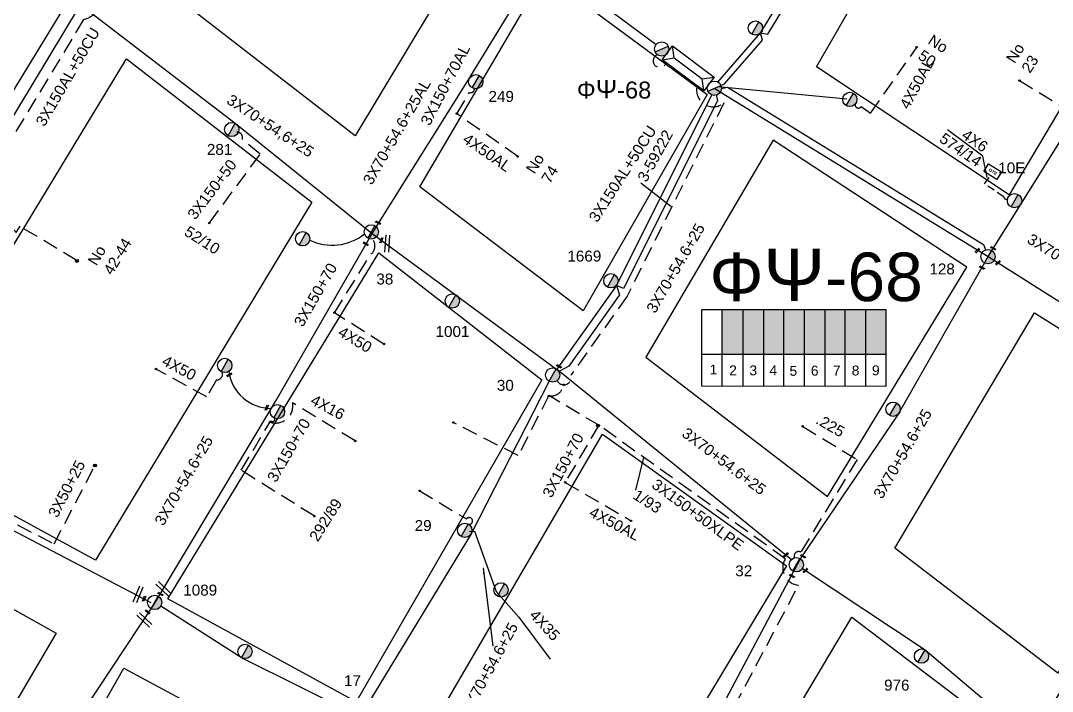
# Model space of a CAD drawing. Header units: millimetres. Extents: x 1421 to 13344, y 800 to 1949.
# Drawn here: x 11012.7 to 11182.8, y 1329.3 to 1439.9 of the extents above; entities that cross this region are included whole.
import ezdxf

# ---------------------------------------------------------------- set-up
doc = ezdxf.new("R2010")
doc.units = ezdxf.units.MM
doc.linetypes.add('DASHED', pattern=[19.05, 12.7, -6.35])
for name, color, linetype in [('Pillar OTE', 7, 'Continuous'), ('Άγνωστα', 7, 'Continuous'), ('Γυμνά εναέρια ΧΤ (3Φ)   4x35CU', 7, 'Continuous'), ('Γυμνά εναέρια ΧΤ (3Φ)   4x50CU', 7, 'Continuous'), ('Εναέρια παροχή ΧΤ 4x16', 7, 'SYN_LINE'), ('Επιγραφές - Σχήματα', 7, 'Continuous'), ('Καλώδια ΧΤ   3x150+70AL', 7, 'DASHED'), ('Καλώδια ΧΤ   3x150AL+50CU', 7, 'DASHED'), ('Μηχανική τομή', 7, 'Continuous'), ('Στύλος ΦΜ', 7, 'Continuous'), ('Στύλος ΦΜ @ 1', 7, 'Continuous'), ('Συνδέσεις', 7, 'Continuous'), ('Συνεστραμμένα ΧΤ   3x70+54.6+25 AL', 7, 'SYN_LINE'), ('Τομή', 7, 'Continuous'), ('Υποσταθμός εναέριος 2 στύλων', 7, 'Continuous'), ('Υποσταθμός πόλεως', 7, 'Continuous'), ('Υπόβαθρο ΔΕΗ', 7, 'Continuous'), ('Υπόγεια καλώδια Παροχών ΧΤ   .0225', 7, 'DASHED'), ('Υπόγεια καλώδια Παροχών ΧΤ   4x16AL', 7, 'DASHED'), ('Υπόγεια καλώδια Παροχών ΧΤ   4x50AL', 7, 'DASHED'), ('Υπόγεια καλώδια Παροχών ΧΤ   4x6', 7, 'DASHED')]:
    doc.layers.add(name, color=color, linetype=linetype)
doc.styles.get("Standard").update_dxf_attribs({"font": 'ARIAL.TTF'})
doc.linetypes.add('SYN_LINE', pattern='A,0.5,-0.0001,["/\\/\\/\\/",Standard,S=0.1,R=0,X=0,Y=-0.05],-0.25', length=0.7501)
doc.dimstyles.new('ISO-25', dxfattribs={"dimtxt": 2.5, "dimasz": 2.5, "dimexe": 1.25, "dimexo": 0.625, "dimtad": 1, "dimtxsty": 'Standard', "dimcen": 2.5, "dimadec": 0, "dimazin": 0, "dimtfac": 1, "dimtmove": 0, "dimatfit": 3, "dimfxl": 1, "dimarcsym": 0})

# ---------------------------------------------------------------- blocks, each defined once
blk = doc.blocks.new('ΥΠΑΡΧΩΝ ΤΣΙΜΕΝΤΕΝΙΟΣ ΣΤΥΛΟΣ')
at = {"layer": 'Στύλος ΦΜ'}
blk.add_hatch(color=7, dxfattribs=at).paths.add_polyline_path([(-1.29, -2.28, 0.574793), (2.62, 0, 0.268822), (1.3, 2.27)])
at = {"layer": 'Στύλος ΦΜ', "color": 7}
blk.add_line((-1.29, -2.28), (1.3, 2.27), dxfattribs=at)
blk.add_circle((0, 0), 2.62, dxfattribs=at)
at = {"layer": 'Στύλος ΦΜ', "flags": 4}
for tag, p in [('ΑΡΙΘΜΟΣ', (-4.68, 8.05)), ('ΤΥΠΟΣ', (-4.91, 3.03))]:
    blk.add_attdef(tag, p, '', height=4, dxfattribs=at)
blk = doc.blocks.new('ΜΗΧΑΝΙΚΗ ΤΟΜΗ')
at = {"layer": 'Μηχανική τομή', "ltscale": 40}
for p, q in [((-1.89, 0.78), (1.89, 0.78)), ((1.89, 0), (-1.89, 0))]:
    blk.add_line(p, q, dxfattribs=at)
blk = doc.blocks.new('_ΣΥΝΔΕΣΗ')
at = {"layer": 'Συνδέσεις', "linetype": 'SYN_LINE', "ltscale": 40}
blk.add_hatch(color=256, dxfattribs=at).paths.add_polyline_path([(0.5, -0.01, 1), (-0.5, -0.01, 1)])
at = {"layer": 'Συνδέσεις'}
blk.add_circle((0, -0.01), 0.5, dxfattribs=at)
blk = doc.blocks.new('ΤΟΜΗ')
at = {"layer": 'Τομή', "ltscale": 40}
for p, q in [((-5.68, 0), (5.68, 0)), ((5.68, -2.33), (-5.68, -2.33))]:
    blk.add_line(p, q, dxfattribs=at)
blk = doc.blocks.new('ΥΠΟΣΤΑΘΜΟΣ ΕΝΑΕΡΙΟΣ ΕΠΙ 2 ΣΤΥΛΩΝ')
at = {"layer": 'Υποσταθμός εναέριος 2 στύλων', "linetype": 'Continuous'}
for points in [[(-11.97, -2.11, 0.574793), (-8.45, -0.07, 0.268822), (-9.64, 1.98)], [(9.68, -2.15, 0.574793), (13.19, -0.1, 0.268822), (12.01, 1.95)]]:
    blk.add_hatch(color=256, dxfattribs=at).paths.add_polyline_path(points)
for p, q in [((-11.97, -2.11), (-9.64, 1.98)), ((9.68, -2.15), (12.01, 1.95))]:
    blk.add_line(p, q, dxfattribs=at)
for centre in [(-10.81, -0.07), (10.84, -0.1)]:
    blk.add_circle(centre, 2.36, dxfattribs=at)
at = {"layer": 'Υποσταθμός πόλεως', "linetype": 'Continuous', "ltscale": 40}
blk.add_lwpolyline([(-8.57, 2.82), (8.57, 2.82), (8.57, -2.82), (-8.57, -2.82)], close=True, dxfattribs=at)
for points in [[(-5.75, 0), (-8.57, 2.82)], [(-8.57, -2.82), (-5.75, 0)], [(-5.75, 0), (5.75, 0)], [(5.75, 0), (8.57, 2.82)], [(8.57, -2.82), (5.75, 0)]]:
    blk.add_lwpolyline(points, dxfattribs=at)
at = {"layer": 'Υποσταθμός εναέριος 2 στύλων', "ltscale": 40, "flags": 1}
for tag, p in [('ΜΕΤΑΣΧΗΜΑΤΙΣΜΟΣ', (14.09, 2.51)), ('ΙΣΧΥΣ', (14.07, -0.28)), ('ΑΡΙΘΜΟΣ', (14.19, -3))]:
    blk.add_attdef(tag, p, '', height=1.8, dxfattribs=at)
blk = doc.blocks.new('PILLAR ΟΤΕ')
at = {"layer": 'Pillar OTE', "ltscale": 40}
blk.add_lwpolyline([(-3.31, 2.02), (3.39, 2.02), (3.39, -1.99), (-3.31, -1.99)], close=True, dxfattribs=at)
at = {"layer": 'Pillar OTE', "insert": (-1.81, 0.71), "char_height": 1.3575, "width": 109.961, "attachment_point": 1}
blk.add_mtext('{\\fArial|b1|i0|c161|p34;OTE}', dxfattribs=at)

msp = doc.modelspace()

# ---------------------------------------------------------------- hatches: boundary and pattern name
at = {"layer": 'Καλώδια ΧΤ   3x150AL+50CU', "linetype": 'DASHED', "ltscale": 0.2}
h = msp.add_hatch(color=6, dxfattribs=at)
h.dxf.hatch_style = 1
h.paths.add_polyline_path([(11131.76528, 1392.28547), (11128.3254, 1392.28568), (11128.32494, 1384.92509), (11131.76482, 1384.92175)])
h = msp.add_hatch(color=30, dxfattribs=at)
h.dxf.hatch_style = 1
h.paths.add_polyline_path([(11135.20485, 1392.28525), (11131.76528, 1392.28547), (11131.76482, 1384.92175), (11135.20439, 1384.91841)])
h = msp.add_hatch(color=1, dxfattribs=at)
h.dxf.hatch_style = 1
h.paths.add_polyline_path([(11135.20439, 1384.91841), (11138.50194, 1384.91521), (11138.5024, 1392.28505), (11135.20485, 1392.28525)])
h = msp.add_hatch(color=151, dxfattribs=at)
h.dxf.hatch_style = 1
h.paths.add_polyline_path([(11138.50194, 1384.91521), (11141.88794, 1384.91192), (11141.8884, 1392.28484), (11138.5024, 1392.28505)])
h = msp.add_hatch(color=2, dxfattribs=at)
h.dxf.hatch_style = 1
h.paths.add_polyline_path([(11141.88794, 1384.91192), (11145.28458, 1384.90862), (11145.28505, 1392.28462), (11141.8884, 1392.28484)])
h = msp.add_hatch(color=27, dxfattribs=at)
h.dxf.hatch_style = 1
h.paths.add_polyline_path([(11148.62209, 1392.28441), (11145.28505, 1392.28462), (11145.28458, 1384.90862), (11148.62163, 1384.90538)])
h = msp.add_hatch(color=62, dxfattribs=at)
h.dxf.hatch_style = 1
h.paths.add_polyline_path([(11152.01047, 1392.2842), (11148.62209, 1392.28441), (11148.62163, 1384.90538), (11152.01001, 1384.90209)])
h = msp.add_hatch(color=133, dxfattribs=at)
h.dxf.hatch_style = 1
h.paths.add_polyline_path([(11155.33057, 1392.28399), (11152.01047, 1392.2842), (11152.01001, 1384.90209), (11155.33011, 1384.89887)])

# ---------------------------------------------------------------- linework, layer by layer
at = {"layer": 'Pillar OTE', "ltscale": 40}
for points in [[(11124.9967, 1379.6456), (11124.99749, 1392.28589), (11155.33057, 1392.28399), (11155.32978, 1379.61624), (11124.9967, 1379.64653)], [(11128.32461, 1379.64321), (11128.3254, 1392.28568)], [(11131.76449, 1379.63977), (11131.76528, 1392.28547)], [(11135.20406, 1379.63634), (11135.20485, 1392.28525)], [(11138.50161, 1379.63305), (11138.5024, 1392.28505)], [(11141.88761, 1379.62967), (11141.8884, 1392.28484)], [(11145.28425, 1379.62627), (11145.28505, 1392.28462)], [(11148.6213, 1379.62294), (11148.62209, 1392.28441)], [(11152.00968, 1379.61956), (11152.01047, 1392.2842)], [(11124.99703, 1384.92833), (11155.33011, 1384.89887)]]:
    msp.add_lwpolyline(points, dxfattribs=at)
at = {"layer": 'Άγνωστα', "color": 5, "linetype": 'DASHED', "ltscale": 0.2}
msp.add_lwpolyline([(11021.91359, 1400.36269), (11012.53, 1406.03013), (11011.88932, 1404.96937, 1.078662659), (11010.92351, 1404.68756)], format="xyb", dxfattribs=at)
at = {"layer": 'Άγνωστα', "color": 1, "linetype": 'DASHED', "ltscale": 0.2}
msp.add_lwpolyline([(11007.74067, 1359.29241, -0.662051244), (11008.7994, 1358.52315), (11018.18487, 1353.62776), (11025.01006, 1366.71304)], format="xyb", dxfattribs=at)
at = {"layer": 'Άγνωστα', "color": 27, "linetype": 'DASHED', "ltscale": 0.2}
msp.add_lwpolyline([(11078.39478, 1362.44655), (11086.17357, 1357.7461, -1.862271428), (11086.5, 1356.88556)], format="xyb", dxfattribs=at)
at = {"layer": 'Γυμνά εναέρια ΧΤ (3Φ)   4x35CU', "color": 27, "linetype": 'SYN_LINE', "ltscale": 8}
msp.add_lwpolyline([(11086.65167, 1355.70141), (11087.48792, 1355.71947), (11091.05002, 1345.76539), (11094.82587, 1341.53452), (11099.95412, 1334.63394)], dxfattribs=at)
at = {"layer": 'Γυμνά εναέρια ΧΤ (3Φ)   4x50CU', "color": 85, "linetype": 'Continuous', "ltscale": 0.2}
msp.add_arc((11064.03824, 1411.45257), 8.56001, 244.3022483, 308.4638649, dxfattribs=at)
at = {"layer": 'Καλώδια ΧΤ   3x150+70AL', "color": 2, "linetype": 'DASHED', "ltscale": 0.2}
msp.add_lwpolyline([(11084.59015, 1424.57439), (11086.6529, 1428.08856, 0.546362402), (11087.47696, 1428.6888)], format="xyb", dxfattribs=at)
at = {"layer": 'Καλώδια ΧΤ   3x150+70AL', "color": 85, "linetype": 'DASHED', "ltscale": 0.2}
msp.add_lwpolyline([(11064.40497, 1391.75259), (11070.40029, 1401.39265), (11070.40029, 1401.39265, 0.445156516), (11070.62185, 1403.91799)], format="xyb", dxfattribs=at)
at = {"layer": 'Καλώδια ΧΤ   3x150+70AL', "color": 6, "linetype": 'DASHED', "ltscale": 0.2}
msp.add_lwpolyline([(11102.162, 1379.87396, -0.441096835), (11099.75029, 1378.08597), (11094.68675, 1368.19363), (11083.94365, 1373.69265)], format="xyb", dxfattribs=at)
at = {"layer": 'Καλώδια ΧΤ   3x150+70AL', "color": 2, "ltscale": 0.2}
msp.add_lwpolyline([(11061.03361, 1358.24802), (11049.03033, 1365.79073), (11053.90656, 1373.95471, 0.250959689), (11053.90656, 1373.95471, 0.963106685), (11054.52713, 1374.36111)], format="xyb", dxfattribs=at)
at = {"layer": 'Καλώδια ΧΤ   3x150+70AL', "color": 6, "linetype": 'DASHED', "ltscale": 0.2}
msp.add_lwpolyline([(11107.96558, 1373.23132), (11102.4589, 1363.78109)], dxfattribs=at)
at = {"layer": 'Καλώδια ΧΤ   3x150AL+50CU', "color": 1, "linetype": 'DASHED', "ltscale": 0.2}
msp.add_lwpolyline([(11048.47316, 1479.73092), (11044.71907, 1474.15033), (11040.49097, 1465.39162), (11025.26742, 1441.72483, -0.214356855), (11023.0538, 1440.10275), (11006.13943, 1412.09059, -0.393438686), (11002.27118, 1414.9118)], format="xyb", dxfattribs=at)
at = {"layer": 'Καλώδια ΧΤ   3x150AL+50CU', "color": 6, "linetype": 'DASHED', "ltscale": 0.2}
for points in [[(11124.19655, 1429.19046, 0.730780286), (11128.61097, 1426.35037), (11112.63456, 1394.46196), (11103.44066, 1381.52888, -0.004806397), (11103.4363, 1381.45912, -0.914412384), (11101.11877, 1380.56907)], [(11129.57697, 1281.07721, 0.912553464), (11128.11347, 1281.57307), (11108.23996, 1292.39046), (11111.85997, 1299.10398, 0.491389338), (11114.80062, 1302.90547), (11128.54338, 1323.43592), (11140.92718, 1346.82505, -0.557799863), (11138.73244, 1351.19503), (11107.96558, 1373.23132)]]:
    msp.add_lwpolyline(points, format="xyb", dxfattribs=at)
at = {"layer": 'Καλώδια ΧΤ   3x150AL+50CU', "color": 85, "linetype": 'DASHED', "ltscale": 0.2}
msp.add_lwpolyline([(11043.78371, 1406.56254), (11052.16391, 1417.88345), (11049.22525, 1420.33469, 0.507523479), (11048.28807, 1421.55954)], format="xyb", dxfattribs=at)
at = {"layer": 'Καλώδια ΧΤ   3x150AL+50CU', "color": 6, "linetype": 'DASHED', "ltscale": 0.2}
msp.add_lwpolyline([(11108.08992, 1373.14227), (11099.75029, 1378.08597)], dxfattribs=at)
at = {"layer": 'Καλώδια ΧΤ   3x150AL+50CU', "color": 2, "linetype": 'DASHED', "ltscale": 0.2}
msp.add_arc((11118.05591, 1433.29578), 1.09888, 112.0326251, 332.7569399, dxfattribs=at)
at = {"layer": 'Συνεστραμμένα ΧΤ   3x70+54.6+25 AL', "color": 1, "linetype": 'SYN_LINE', "ltscale": 20}
for points in [[(11127.61769, 1429.79582), (11134.7192, 1437.94948), (11144.4503, 1453.96492), (11163.23095, 1487.84554), (11177.44934, 1515.26206)], [(10979.48574, 1372.72918), (11006.03958, 1358.63211), (11034.15776, 1343.96588)]]:
    msp.add_lwpolyline(points, dxfattribs=at)
at = {"layer": 'Συνεστραμμένα ΧΤ   3x70+54.6+25 AL', "color": 133, "linetype": 'SYN_LINE', "ltscale": 20}
msp.add_lwpolyline([(11128.10646, 1429.24719), (11128.71532, 1429.51382), (11134.95568, 1436.67874), (11134.67023, 1437.89324), (11135.83837, 1437.69221), (11144.75895, 1452.37369), (11144.4503, 1453.96492), (11145.95632, 1454.25704), (11163.5245, 1485.95034), (11163.34147, 1488.05864), (11164.80903, 1488.26766), (11178.1224, 1513.9391), (11178.05652, 1515.13162)], dxfattribs=at)
at = {"layer": 'Συνεστραμμένα ΧΤ   3x70+54.6+25 AL', "color": 30, "linetype": 'SYN_LINE', "ltscale": 20}
for points in [[(11260.22754, 1467.83422), (11249.56893, 1475.23908), (11223.10314, 1488.36753), (11211.93151, 1466.71305), (11192.52718, 1433.68348), (11177.57643, 1409.70286)], [(11126.6417, 1427.71284), (11110.88953, 1396.27199), (11101.05926, 1382.44372)], [(11070.61343, 1404.8137), (11102.04738, 1381.70698), (11139.75263, 1351.06935)]]:
    msp.add_lwpolyline(points, dxfattribs=at)
at = {"layer": 'Συνεστραμμένα ΧΤ   3x70+54.6+25 AL', "color": 5, "linetype": 'SYN_LINE', "ltscale": 20}
msp.add_lwpolyline([(11042.81693, 1476.82138), (11037.61283, 1466.04084), (11022.31253, 1442.25474), (10999.52023, 1404.50802), (10979.87155, 1373.79869)], dxfattribs=at)
at = {"layer": 'Συνεστραμμένα ΧΤ   3x70+54.6+25 AL', "color": 2, "ltscale": 20}
for points in [[(11070.61343, 1404.8137), (11086.2822, 1429.80696), (11098.57155, 1450.00556)], [(11098.57155, 1450.00556), (11117.42616, 1435.97552)]]:
    msp.add_lwpolyline(points, dxfattribs=at)
at = {"layer": 'Συνεστραμμένα ΧΤ   3x70+54.6+25 AL', "color": 85, "linetype": 'SYN_LINE', "ltscale": 20}
msp.add_lwpolyline([(11022.42542, 1442.61344), (11048.05843, 1422.98982), (11070.61343, 1404.8137)], dxfattribs=at)
at = {"layer": 'Συνεστραμμένα ΧΤ   3x70+54.6+25 AL', "color": 151, "linetype": 'SYN_LINE', "ltscale": 20}
msp.add_lwpolyline([(11127.02761, 1428.77475), (11172.1515, 1401.00686), (11212.42073, 1375.60175), (11198.07079, 1351.16651), (11179.69235, 1322.41562)], dxfattribs=at)
at = {"layer": 'Συνεστραμμένα ΧΤ   3x70+54.6+25 AL', "color": 62, "linetype": 'SYN_LINE', "ltscale": 20}
for points in [[(11127.6445, 1429.04489), (11148.88189, 1427.04775)], [(11128.20344, 1428.73145), (11129.20375, 1428.94896), (11171.38401, 1402.99249), (11171.72547, 1402.10705)], [(11171.5682, 1399.98368), (11157.3482, 1375.01599), (11141.20543, 1351.17335), (11127.02356, 1324.3882), (11112.35085, 1302.46851)], [(11141.55004, 1349.58385), (11161.76926, 1336.15672), (11178.3451, 1322.1384)]]:
    msp.add_lwpolyline(points, dxfattribs=at)
at = {"layer": 'Συνεστραμμένα ΧΤ   3x70+54.6+25 AL', "color": 27, "linetype": 'SYN_LINE', "ltscale": 20}
for points in [[(11127.34715, 1427.72199), (11127.56246, 1426.68202), (11112.07459, 1395.76873), (11110.88953, 1396.27199), (11110.91745, 1396.18267)], [(11099.79583, 1380.45932), (11086.92215, 1355.30876), (11069.26297, 1326.19447)], [(11035.79931, 1343.40944), (11049.36739, 1334.76122), (11067.62254, 1325.69639), (11069.73228, 1324.64876), (11093.61954, 1310.42321), (11110.70963, 1301.96885)]]:
    msp.add_lwpolyline(points, dxfattribs=at)
at = {"layer": 'Συνεστραμμένα ΧΤ   3x70+54.6+25 AL', "color": 30, "linetype": 'SYN_LINE', "ltscale": 8}
msp.add_lwpolyline([(11177.57643, 1409.70286), (11172.10771, 1401.03449)], dxfattribs=at)
at = {"layer": 'Συνεστραμμένα ΧΤ   3x70+54.6+25 AL', "color": 2, "linetype": 'SYN_LINE', "ltscale": 20}
msp.add_lwpolyline([(11034.70215, 1343.67729), (11054.66798, 1377.09618), (11070.61343, 1404.8137)], dxfattribs=at)
at = {"layer": 'Συνεστραμμένα ΧΤ   3x70+54.6+25 AL', "color": 27, "linetype": 'SYN_LINE', "ltscale": 15}
msp.add_lwpolyline([(11110.88953, 1396.27199), (11111.37548, 1394.71782), (11103.02447, 1382.97042), (11101.40382, 1382.06042)], dxfattribs=at)
at = {"layer": 'Συνεστραμμένα ΧΤ   3x70+54.6+25 AL', "color": 6, "linetype": 'SYN_LINE', "ltscale": 20}
msp.add_lwpolyline([(10987.77437, 1267.96881), (11010.73016, 1302.8364), (11022.88223, 1325.81203), (11034.70215, 1343.67729)], dxfattribs=at)
at = {"layer": 'Συνεστραμμένα ΧΤ   3x70+54.6+25 AL', "color": 2, "linetype": 'SYN_LINE', "ltscale": 8}
msp.add_arc((11053.97397, 1383.02548), 7.03873, 187.5971782, 269.9124894, dxfattribs=at)
at = {"layer": 'Υπόβαθρο ΔΕΗ'}
for points in [[(11143.89517, 1432.31905), (11187.37552, 1507.87473), (11221.14414, 1487.79646), (11175.63382, 1411.19453), (11143.89517, 1432.31905)], [(10909.16849, 1467.94823), (10928.80761, 1502.79368), (11019.7417, 1441.95874), (11003.86777, 1416.03904), (10909.16849, 1467.94823)], [(11037.26799, 1444.62506), (11057.92339, 1478.69403), (11088.62444, 1455.6052), (11067.80422, 1420.90727), (11037.26799, 1444.62506)], [(11078.47811, 1412.53591), (11099.05907, 1447.59824), (11125.8549, 1427.73598), (11105.38574, 1392.05601), (11078.47811, 1412.53591)], [(11030.12118, 1433.62827), (11060.67414, 1409.96674), (11025.00686, 1350.96588), (10991.14625, 1369.40067), (11030.12118, 1433.62827)], [(11171.31035, 1417.55702), (11165.49327, 1421.90123)], [(11168.64193, 1399.24354), (11136.70495, 1420.23288), (11115.74768, 1384.4451), (11145.66322, 1361.43143), (11168.64193, 1399.24354)], [(11036.91175, 1344.59115), (11071.71792, 1401.61507), (11098.58005, 1380.67952), (11067.97589, 1327.57965), (11036.91175, 1344.59115)], [(11156.79641, 1352.91729), (11179.81444, 1391.74202), (11208.14848, 1373.96373), (11183.68523, 1332.30919), (11156.79641, 1352.91729)], [(11079.18761, 1321.29144), (11108.58742, 1371.74558), (11138.95065, 1349.99837), (11111.31991, 1304.04267), (11079.18761, 1321.29144)], [(10968.9369, 1332.64764), (10984.14467, 1358.17625), (11018.53031, 1338.92648), (11002.19083, 1311.22278), (10968.9369, 1332.64764)], [(11123.58448, 1297.6656), (11149.72225, 1341.58371), (11177.26302, 1320.63249), (11154.05595, 1281.4204), (11123.58448, 1297.6656)], [(11013.35898, 1304.38879), (11029.70421, 1333.17558), (11060.61764, 1316.49031), (11043.05039, 1285.51955), (11013.35898, 1304.38879)]]:
    msp.add_lwpolyline(points, dxfattribs=at)
at = {"layer": 'Υπόγεια καλώδια Παροχών ΧΤ   .0225', "color": 30, "ltscale": 0.2}
msp.add_lwpolyline([(11177.33912, 1430.05158), (11185.41357, 1425.09611), (11190.13453, 1432.72442, 1.120748252), (11192.52526, 1437.25181)], format="xyb", dxfattribs=at)
at = {"layer": 'Υπόγεια καλώδια Παροχών ΧΤ   .0225', "color": 30, "linetype": 'DASHED', "ltscale": 0.2}
msp.add_lwpolyline([(11141.62205, 1373.02002), (11150.59459, 1367.56734), (11141.30577, 1352.28233, 0.701433656), (11140.22868, 1351.33255)], format="xyb", dxfattribs=at)
at = {"layer": 'Υπόγεια καλώδια Παροχών ΧΤ   4x16AL', "color": 2, "linetype": 'DASHED', "ltscale": 0.2}
msp.add_lwpolyline([(11067.80431, 1370.63325), (11057.49747, 1376.87193), (11057.49747, 1376.87193, -0.57329762), (11053.76812, 1373.72294)], format="xyb", dxfattribs=at)
at = {"layer": 'Υπόγεια καλώδια Παροχών ΧΤ   4x50AL', "color": 62, "linetype": 'DASHED', "ltscale": 0.2}
msp.add_lwpolyline([(11150.23511, 1426.12278, 0.80947631), (11151.2366, 1425.75402), (11151.2366, 1425.75402), (11151.2366, 1425.75402), (11151.2366, 1425.75402), (11152.79242, 1424.6645), (11160.47613, 1435.6252)], format="xyb", dxfattribs=at)
at = {"layer": 'Υπόγεια καλώδια Παροχών ΧΤ   4x50AL', "color": 2, "ltscale": 0.2}
msp.add_lwpolyline([(11094.614, 1417.5249), (11084.59015, 1424.57439), (11084.59015, 1424.57439), (11084.59015, 1424.57439), (11084.59015, 1424.57439)], dxfattribs=at)
at = {"layer": 'Υπόγεια καλώδια Παροχών ΧΤ   4x50AL', "color": 85, "linetype": 'DASHED', "ltscale": 0.2}
msp.add_lwpolyline([(11072.57348, 1386.58949), (11064.40497, 1391.75259)], dxfattribs=at)
at = {"layer": 'Υπόγεια καλώδια Παροχών ΧΤ   4x50AL', "color": 2, "linetype": 'DASHED', "ltscale": 0.2}
msp.add_lwpolyline([(11045.93434, 1381.94774, -0.498484831), (11044.94982, 1380.67275), (11043.34148, 1377.90194), (11034.97966, 1382.46706)], format="xyb", dxfattribs=at)
at = {"layer": 'Υπόγεια καλώδια Παροχών ΧΤ   4x50AL', "color": 6, "linetype": 'DASHED', "ltscale": 0.2}
msp.add_lwpolyline([(11102.4589, 1363.78109), (11113.30096, 1357.46338)], dxfattribs=at)
at = {"layer": 'Υπόγεια καλώδια Παροχών ΧΤ   4x6', "color": 30, "linetype": 'DASHED', "ltscale": 0.1}
msp.add_lwpolyline([(11175.38533, 1410.53613, -0.590793954), (11174.74223, 1410.89136), (11171.59598, 1412.98544), (11172.46938, 1414.25007)], format="xyb", dxfattribs=at)

# ---------------------------------------------------------------- block references
at = {"layer": 'Pillar OTE', "xscale": 0.3750000000000001, "yscale": 0.3750000000000001, "zscale": 0.3750000000000001, "rotation": 328.4450952574256}
msp.add_blockref('PILLAR ΟΤΕ', (11172.90886, 1415.01343), dxfattribs=at)
at = {"layer": 'Μηχανική τομή'}
for p, xscale, yscale, zscale, rotation in [((11071.557, 1406.52708), 0.2500000000002005, 0.2500000000002005, 0.2500000000002005, 331.5446991727721), ((11069.53638, 1403.02501), 0.2500000000002005, 0.2500000000002005, 0.2500000000002005, 331.5446991727721), ((11072.21989, 1403.63941), 0.249999999999919, 0.249999999999919, 0.249999999999919, 68.45138536945211), ((11170.47097, 1401.91767), 0.249999999999919, 0.249999999999919, 0.249999999999919, 41.73814602004245), ((11172.95454, 1402.28979), 0.2500000000002005, 0.2500000000002005, 0.2500000000002005, 331.5446991727721), ((11173.85299, 1399.92596), 0.249999999999919, 0.249999999999919, 0.249999999999919, 41.73814602004245), ((11171.11392, 1399.08481), 0.2500000000002005, 0.2500000000002005, 0.2500000000002005, 331.5446991727721), ((11101.37264, 1382.83043), 0.2500000000002005, 0.2500000000002005, 0.2500000000002005, 331.5446991727721), ((11047.11613, 1381.43999), 0.249999999999919, 0.249999999999919, 0.249999999999919, 31.86023801327416), ((11053.33391, 1376.06675), 0.249999999999919, 0.249999999999919, 0.249999999999919, 68.45138536945211), ((11138.88364, 1351.7573), 0.249999999999919, 0.249999999999919, 0.249999999999919, 41.73814602004245), ((11141.63144, 1351.5136), 0.2500000000002005, 0.2500000000002005, 0.2500000000002005, 331.5446991727721), ((11142.087, 1349.16821), 0.249999999999919, 0.249999999999919, 0.249999999999919, 41.73814602004245), ((11139.77438, 1348.27661), 0.2500000000002005, 0.2500000000002005, 0.2500000000002005, 331.5446991727721), ((11035.67129, 1345.28307), 0.2500000000002005, 0.2500000000002005, 0.2500000000002005, 331.5446991727721), ((11033.10905, 1344.58026), 0.249999999999919, 0.249999999999919, 0.249999999999919, 68.45138536945211), ((11033.55694, 1342.34359), 0.25, 0.25, 0.25, 322.6763499369713)]:
    msp.add_blockref('ΜΗΧΑΝΙΚΗ ΤΟΜΗ', p, dxfattribs=dict(at, xscale=xscale, yscale=yscale, zscale=zscale, rotation=rotation))
at = {"layer": 'Στύλος ΦΜ @ 1', "ltscale": 40, "xscale": 0.4499999999998181, "yscale": 0.4499999999998181, "zscale": 0.4499999999998181}
for p in [(11133.80702, 1438.6945), (11149.37232, 1426.92449), (11059.16763, 1403.94978), (11046.32186, 1383.05994), (11055.00509, 1375.43754), (11156.50948, 1375.84285), (11091.86285, 1346.05197), (11049.65342, 1335.90373)]:
    msp.add_blockref('ΥΠΑΡΧΩΝ ΤΣΙΜΕΝΤΕΝΙΟΣ ΣΤΥΛΟΣ', p, dxfattribs=at)
at = {"layer": 'Στύλος ΦΜ @ 1', "ltscale": 40}
ref = msp.add_blockref('ΥΠΑΡΧΩΝ ΤΣΙΜΕΝΤΕΝΙΟΣ ΣΤΥΛΟΣ', (11087.70618, 1429.84405), dxfattribs=dict(at, xscale=0.4499999999998181, yscale=0.4499999999998181, zscale=0.4499999999998181))
ref.add_attrib('ΤΥΠΟΣ', '249', (11089.79441, 1426.52163), dxfattribs={"layer": 'Στύλος ΦΜ', "height": 1.8, "flags": 4})
ref = msp.add_blockref('ΥΠΑΡΧΩΝ ΤΣΙΜΕΝΤΕΝΙΟΣ ΣΤΥΛΟΣ', (11047.47287, 1421.96793), dxfattribs=dict(at, xscale=0.4499999999998181, yscale=0.4499999999998181, zscale=0.4499999999998181))
ref.add_attrib('ΤΥΠΟΣ', '281', (11043.37415, 1417.78742), dxfattribs={"layer": 'Στύλος ΦΜ', "height": 1.8, "flags": 4})
ref = msp.add_blockref('ΥΠΑΡΧΩΝ ΤΣΙΜΕΝΤΕΝΙΟΣ ΣΤΥΛΟΣ', (11176.52192, 1410.2274), dxfattribs=dict(at, xscale=0.4499999999998181, yscale=0.4499999999998181, zscale=0.4499999999998181))
ref.add_attrib('ΤΥΠΟΣ', '10Ε', (11173.83945, 1414.74162), dxfattribs={"layer": 'Στύλος ΦΜ', "height": 1.8, "flags": 4})
ref = msp.add_blockref('ΥΠΑΡΧΩΝ ΤΣΙΜΕΝΤΕΝΙΟΣ ΣΤΥΛΟΣ', (11070.49086, 1405.08845), dxfattribs=dict(at, xscale=0.4499999999998181, yscale=0.4499999999998181, zscale=0.4499999999998181))
ref.add_attrib('ΤΥΠΟΣ', '38', (11071.31442, 1396.41336), dxfattribs={"layer": 'Στύλος ΦΜ', "height": 1.8, "flags": 4})
ref = msp.add_blockref('ΥΠΑΡΧΩΝ ΤΣΙΜΕΝΤΕΝΙΟΣ ΣΤΥΛΟΣ', (11109.98254, 1397.02334), dxfattribs=dict(at, xscale=0.4499999999998181, yscale=0.4499999999998181, zscale=0.4499999999998181))
ref.add_attrib('ΤΥΠΟΣ', '1669', (11102.80317, 1400.19974), dxfattribs={"layer": 'Στύλος ΦΜ', "height": 1.8, "flags": 4})
ref = msp.add_blockref('ΥΠΑΡΧΩΝ ΤΣΙΜΕΝΤΕΝΙΟΣ ΣΤΥΛΟΣ', (11172.14923, 1401.00815), dxfattribs=dict(at, xscale=0.4499999999998181, yscale=0.4499999999998181, zscale=0.4499999999998181))
ref.add_attrib('ΤΥΠΟΣ', '128', (11162.48282, 1398.0766), dxfattribs={"layer": 'Στύλος ΦΜ', "height": 1.8, "flags": 4})
ref = msp.add_blockref('ΥΠΑΡΧΩΝ ΤΣΙΜΕΝΤΕΝΙΟΣ ΣΤΥΛΟΣ', (11083.83027, 1393.69209), dxfattribs=dict(at, xscale=0.4499999999998181, yscale=0.4499999999998181, zscale=0.4499999999998181))
ref.add_attrib('ΤΥΠΟΣ', '1001', (11081.0717, 1387.7543), dxfattribs={"layer": 'Στύλος ΦΜ', "height": 1.8, "flags": 4})
ref = msp.add_blockref('ΥΠΑΡΧΩΝ ΤΣΙΜΕΝΤΕΝΙΟΣ ΣΤΥΛΟΣ', (11100.37686, 1381.48379), dxfattribs=dict(at, xscale=0.4499999999998181, yscale=0.4499999999998181, zscale=0.4499999999998181))
ref.add_attrib('ΤΥΠΟΣ', '30', (11091.17687, 1378.88459), dxfattribs={"layer": 'Στύλος ΦΜ', "height": 1.8, "flags": 4})
ref = msp.add_blockref('ΥΠΑΡΧΩΝ ΤΣΙΜΕΝΤΕΝΙΟΣ ΣΤΥΛΟΣ', (11085.89084, 1355.87756), dxfattribs=dict(at, xscale=0.4499999999998181, yscale=0.4499999999998181, zscale=0.4499999999998181))
ref.add_attrib('ΤΥΠΟΣ', '29', (11077.62816, 1355.76418), dxfattribs={"layer": 'Στύλος ΦΜ', "height": 1.8, "flags": 4})
ref = msp.add_blockref('ΥΠΑΡΧΩΝ ΤΣΙΜΕΝΤΕΝΙΟΣ ΣΤΥΛΟΣ', (11140.54513, 1350.19809), dxfattribs=dict(at, xscale=0.4499999999998181, yscale=0.4499999999998181, zscale=0.4499999999998181))
ref.add_attrib('ΤΥΠΟΣ', '32', (11130.48303, 1348.29808), dxfattribs={"layer": 'Στύλος ΦΜ', "height": 1.8, "flags": 4})
ref = msp.add_blockref('ΥΠΑΡΧΩΝ ΤΣΙΜΕΝΤΕΝΙΟΣ ΣΤΥΛΟΣ', (11034.77472, 1343.99026), dxfattribs=dict(at, xscale=0.4499999999998181, yscale=0.4499999999998181, zscale=0.4499999999998181))
ref.add_attrib('ΤΥΠΟΣ', '1089', (11039.47672, 1345.12236), dxfattribs={"layer": 'Στύλος ΦΜ', "height": 1.8, "flags": 4})
ref = msp.add_blockref('ΥΠΑΡΧΩΝ ΤΣΙΜΕΝΤΕΝΙΟΣ ΣΤΥΛΟΣ', (11161.18369, 1335.13483), dxfattribs=dict(at, xscale=0.4499999999998181, yscale=0.4499999999998181, zscale=0.4499999999998181))
ref.add_attrib('ΤΥΠΟΣ', '976', (11155.01528, 1329.45723), dxfattribs={"layer": 'Στύλος ΦΜ', "height": 1.8, "flags": 4})
ref = msp.add_blockref('ΥΠΑΡΧΩΝ ΤΣΙΜΕΝΤΕΝΙΟΣ ΣΤΥΛΟΣ', (11068.67741, 1325.17258), dxfattribs=dict(at, xscale=0.4499999999998181, yscale=0.4499999999998181, zscale=0.4499999999998181))
ref.add_attrib('ΤΥΠΟΣ', '17', (11065.97723, 1330.18799), dxfattribs={"layer": 'Στύλος ΦΜ', "height": 1.8, "flags": 4})
at = {"layer": 'Συνδέσεις'}
for p, xscale, yscale, zscale in [((11160.38646, 1435.54184), 0.25, 0.25, 0.25), ((11177.34436, 1430.04292), 0.25, 0.25, 0.25), ((11084.57996, 1424.59759), 0.25, 0.25, 0.25), ((11094.59652, 1417.51766), 0.25, 0.25, 0.25), ((11043.78371, 1406.56254), 0.25, 0.25, 0.25), ((11021.94652, 1400.30335), 0.4777242751394019, 0.4777242751394019, 0.4777242751394019), ((11064.41786, 1391.77332), 0.25, 0.25, 0.25), ((11072.56329, 1386.61269), 0.25, 0.25, 0.25), ((11034.97966, 1382.46706), 0.25, 0.25, 0.25), ((11102.17639, 1379.86979), 0.25, 0.25, 0.25), ((11099.74826, 1378.0378), 0.25, 0.25, 0.25), ((11053.76123, 1373.72474), 0.25, 0.25, 0.25), ((11084.0116, 1373.65787), 0.25, 0.25, 0.25), ((11107.85262, 1373.15204), 0.4777242751394019, 0.4777242751394019, 0.4777242751394019), ((11141.57466, 1373.03968), 0.25, 0.25, 0.25), ((11067.85856, 1370.61311), 0.25, 0.25, 0.25), ((11024.93454, 1366.56826), 0.4777242751394019, 0.4777242751394019, 0.4777242751394019), ((11078.46785, 1362.4024), 0.25, 0.25, 0.25), ((11102.44838, 1363.80506), 0.25, 0.25, 0.25), ((11061.06759, 1358.21762), 0.25, 0.25, 0.25), ((11113.28016, 1357.43825), 0.25, 0.25, 0.25)]:
    msp.add_blockref('_ΣΥΝΔΕΣΗ', p, dxfattribs=dict(at, xscale=xscale, yscale=yscale, zscale=zscale))
at = {"layer": 'Τομή'}
for p, xscale, yscale, zscale, rotation in [((11073.40194, 1403.13396), 0.2500000000000557, 0.2500000000000557, 0.2500000000000557, 266.3054486218056), ((11036.41267, 1346.44701), 0.2499999999998873, 0.2499999999998873, 0.2499999999998873, 316.3818135418195), ((11032.30874, 1345.21243), 0.2499999999998873, 0.2499999999998873, 0.2499999999998873, 248.1909067709115), ((11033.27285, 1341.30297), 0.2499999999998873, 0.2499999999998873, 0.2499999999998873, 316.3818135418195)]:
    msp.add_blockref('ΤΟΜΗ', p, dxfattribs=dict(at, xscale=xscale, yscale=yscale, zscale=zscale, rotation=rotation))
at = {"layer": 'Υποσταθμός εναέριος 2 στύλων', "xscale": 0.4999999999999997, "yscale": 0.4999999999999997, "zscale": 0.4999999999999997, "rotation": 323.3357407774282}
msp.add_blockref('ΥΠΟΣΤΑΘΜΟΣ ΕΝΑΕΡΙΟΣ ΕΠΙ 2 ΣΤΥΛΩΝ', (11122.70947, 1432.05234), dxfattribs=at)

# ---------------------------------------------------------------- texts
at = {"ltscale": 30, "char_height": 1.63441, "width": 11.2572904, "attachment_point": 1}
for s, insert in [('1', (11126.24286, 1383.20693)), ('2', (11129.48133, 1383.07346)), ('3', (11132.81191, 1383.07346)), ('4', (11136.11542, 1383.07346)), ('5', (11139.41893, 1382.99229)), ('6', (11142.93906, 1383.01935)), ('7', (11146.56751, 1383.01935)), ('8', (11149.68147, 1383.04641)), ('9', (11153.01205, 1383.07346))]:
    msp.add_mtext(s, dxfattribs=dict(at, insert=insert))
at = {"layer": 'Άγνωστα', "color": 7}
note = msp.add_mtext_dynamic_manual_height_columns('No ', width=1.8, gutter_width=1.65674, heights=[0.04535, 0], dxfattribs=dict(at, insert=(11160.17619, 1439.61918), char_height=1.8, attachment_point=1, rotation=327.0501413))
for column, words in zip(note.columns.linked_columns, ['50']):
    column.text = words
note = msp.add_mtext_dynamic_manual_height_columns('No ', width=1.8, gutter_width=1.667, heights=[0.04535, 0], dxfattribs=dict(at, insert=(11173.15687, 1430.76684), char_height=1.8, attachment_point=1, rotation=57.6003579))
for column, words in zip(note.columns.linked_columns, ['23']):
    column.text = words
at = {"layer": 'Άγνωστα', "color": 7, "char_height": 1.8, "attachment_point": 1}
for s, gutter_width, insert, rotation in [('3X70+54,6+25', 12.5, (11047.47088, 1427.89694), 326.4953157), ('3X150+50', 12.5, (11040.0216, 1408.03249), 52.9828475), ('52/10', 12.5, (11040.44136, 1406.18609), 327.4067921), ('3X70+54.6+25', 12.5, (11115.71782, 1392.42942), 59.8533125), ('3X70+54.6+25', 12.5, (11179.39088, 1404.91934), 328.042606), ('3X150+70', 12.5, (11057.61252, 1390.16805), 59.9972897), ('4X50', 12.5, (11065.75455, 1389.62239), 329.0786182), ('4X50', 12.5, (11036.63808, 1384.83881), 332.0897021), ('3X70+54.6+25', 12.5, (11153.13771, 1361.82104), 59.8533125), ('3X70+54.6+25', 12.5, (11122.59379, 1372.95777), 323.0033363), ('3X70+54.6+25', 12.5, (11034.64021, 1357.3899), 59.8533125), ('3X150+70', 12.5, (11098.59574, 1361.92491), 62.0897021), ('3X50+25', 12.5, (11017.11609, 1358.65035), 62.4771998), ('3X150+50XLPE', 12.5, (11117.61837, 1364.50259), 323.7057359), ('292/89', 1.88924, (11060.13996, 1354.8308), 57.7763696), ('1/93', 12.5, (11114.42953, 1362.72564), 327.4067921), ('4X35', 12.5, (11097.73959, 1343.0032), 313.1505636), ('3X70+54.6+25', 12.5, (11085.21186, 1326.43017), 61.1136681)]:
    msp.add_mtext_dynamic_manual_height_columns(s, width=1.8, gutter_width=gutter_width, heights=[0.04535], dxfattribs=dict(at, insert=insert, rotation=rotation))
at = {"layer": 'Άγνωστα', "color": 7}
note = msp.add_mtext_dynamic_manual_height_columns('No ', width=1.8, gutter_width=1.88924, heights=[0.04535, 0], dxfattribs=dict(at, insert=(11093.88852, 1412.35094), char_height=1.8, attachment_point=1, rotation=57.7763696))
for column, words in zip(note.columns.linked_columns, ['74']):
    column.text = words
note = msp.add_mtext_dynamic_manual_height_columns('Nο ', width=1.8, gutter_width=1.92783, heights=[0.04535, 0], dxfattribs=dict(at, insert=(11021.71306, 1397.10991), char_height=1.8, attachment_point=1, rotation=59.0220232))
for column, words in zip(note.columns.linked_columns, ['42-44']):
    column.text = words
at = {"layer": 'Εναέρια παροχή ΧΤ 4x16', "color": 7, "insert": (11061.13975, 1378.3582), "char_height": 1.8, "attachment_point": 1, "rotation": 332.0897021}
msp.add_mtext_dynamic_manual_height_columns('4X16', width=1.8, gutter_width=12.5, heights=[0.04535], dxfattribs=at)
at = {"layer": 'Καλώδια ΧΤ   3x150+70AL', "color": 7, "char_height": 1.8, "attachment_point": 1}
for s, insert, rotation in [('3X150+70AL', (11078.49738, 1423.29232), 62.4621477), ('3X150+70', (11053.19809, 1364.54031), 59.9972897)]:
    msp.add_mtext_dynamic_manual_height_columns(s, width=1.8, gutter_width=12.5, heights=[0.04535], dxfattribs=dict(at, insert=insert, rotation=rotation))
at = {"layer": 'Καλώδια ΧΤ   3x150AL+50CU', "color": 7, "char_height": 1.8, "attachment_point": 1}
for s, insert, rotation in [('3X150AL+50CU', (11015.04469, 1423.23999), 59.6515483), ('3X150AL+50CU', (11106.20776, 1407.4811), 57.2436371), ('3-59222', (11114.24773, 1414.03094), 61.0580201)]:
    msp.add_mtext_dynamic_manual_height_columns(s, width=1.8, gutter_width=12.5, heights=[0.04535], dxfattribs=dict(at, insert=insert, rotation=rotation))
at = {"layer": 'Συνεστραμμένα ΧΤ   3x70+54.6+25 AL', "color": 7, "insert": (11068.99692, 1413.58974), "char_height": 1.8, "attachment_point": 1, "rotation": 59.8533125}
msp.add_mtext_dynamic_manual_height_columns('3X70+54.6+25AL', width=1.8, gutter_width=12.5, heights=[0.04535], dxfattribs=at)
at = {"layer": 'Υπόβαθρο ΔΕΗ', "attachment_point": 1}
for insert, char_height in [((11104.36866, 1430.1059), 2.7887368), ((11126.22632, 1402.33899), 8)]:
    msp.add_mtext_dynamic_manual_height_columns('Φ{\\H1.0833x;Ψ}-68', width=84.657329, gutter_width=12.5, heights=[0], dxfattribs=dict(at, insert=insert, char_height=char_height))
at = {"layer": 'Υπόγεια καλώδια Παροχών ΧΤ   4x50AL', "color": 7, "char_height": 1.8, "attachment_point": 1}
for s, insert, rotation in [('4X50AL', (11157.47771, 1426.02787), 61.5161561), ('4X50AL', (11086.41684, 1421.46265), 325.1966218), ('574/14', (11164.99543, 1421.54835), 325.4108865), ('4X6', (11168.67022, 1422.14378), 325.4108865), ('.225', (11144.49456, 1375.15067), 330.1803355), ('4X50AL', (11107.07184, 1359.87874), 332.0897021)]:
    msp.add_mtext_dynamic_manual_height_columns(s, width=1.8, gutter_width=12.5, heights=[0.04535], dxfattribs=dict(at, insert=insert, rotation=rotation))

# ---------------------------------------------------------------- leaders
at = {"layer": 'Επιγραφές - Σχήματα', "ltscale": 40}
for points in [[(11171.99595, 1414.03833), (11171.31035, 1417.55702)], [(11119.85463, 1409.28744), (11114.93886, 1413.14317)], [(11115.37559, 1367.87975), (11114.01263, 1362.52533)], [(11088.9026, 1349.66668), (11090.51344, 1336.80327)]]:
    msp.add_leader(points, dimstyle='ISO-25', override={"dimasz": 1, "dimtad": 0}, dxfattribs=at)

doc.saveas('drawing.dxf')
